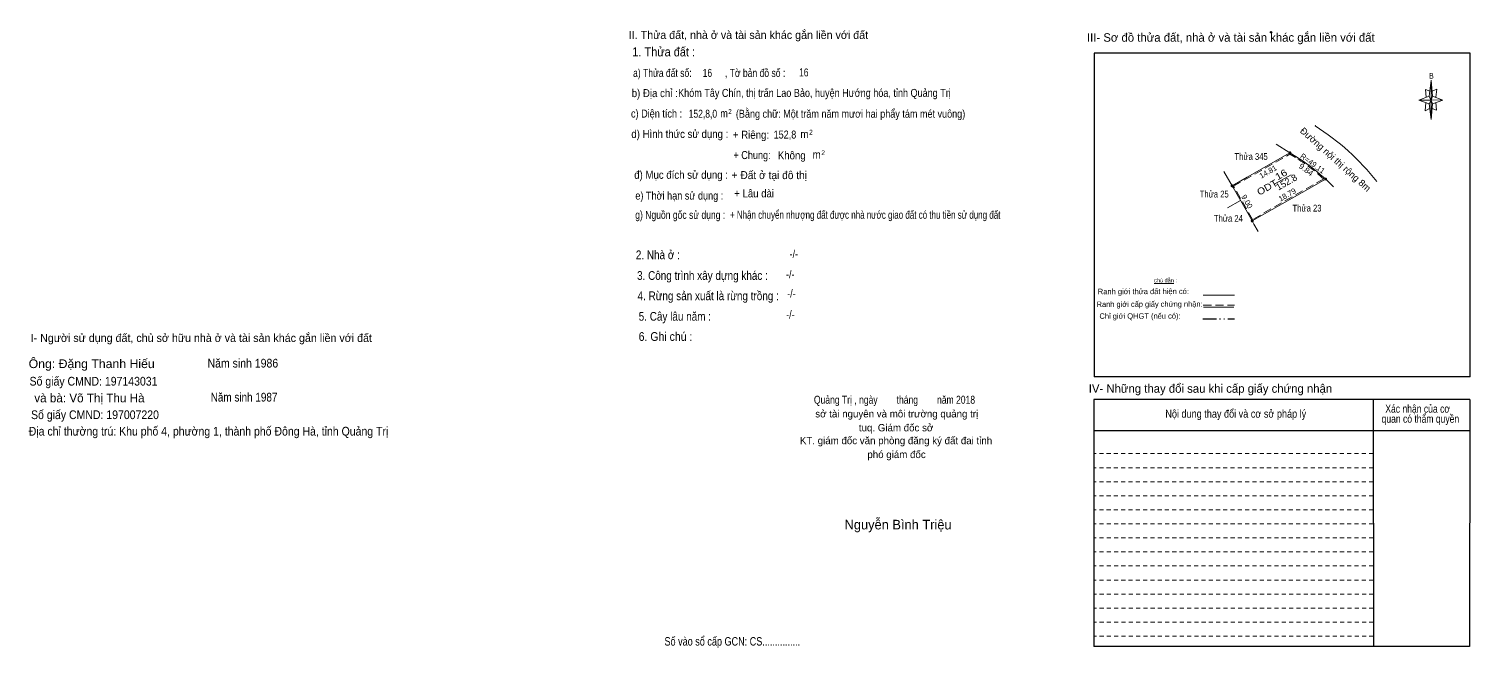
# Model space of a CAD drawing. Header units: metres. Extents: x 536683 to 537261, y 1838315 to 1838460.
# Drawn here: x 536940.6 to 537260.9, y 1838322.6 to 1838460.1 of the extents above; entities that cross this region are included whole.
import ezdxf
from ezdxf.enums import TextEntityAlignment as Align

# ---------------------------------------------------------------- set-up
doc = ezdxf.new("R2010")
doc.units = ezdxf.units.M
doc.header["$LTSCALE"] = 0.6
doc.header["$PDMODE"] = 32
doc.header["$PDSIZE"] = 0.3
for name, pattern in [('DASH_DOUBLE_DOT', [9.2, 5, -1.2, 0.3, -1.2, 0.3, -1.2]), ('MEDIUM_DASHED', [4.5, 3, -1.5]), ('SHORT_DASHED', [2.7, 1.5, -1.2])]:
    doc.linetypes.add(name, pattern=pattern)
for name, color, linetype, lineweight in [('10', 7, 'Continuous', 13), ('2', 7, 'SHORT_DASHED', 13), ('28', 7, 'Continuous', 25), ('55', 7, 'Continuous', 13), ('8', 7, 'Continuous', 13)]:
    doc.layers.add(name, color=color, linetype=linetype, lineweight=lineweight)
doc.layers.add('18', color=7, linetype='Continuous')
doc.layers.add('62', color=7, linetype='Continuous')

msp = doc.modelspace()

# ---------------------------------------------------------------- hatches: boundary and pattern name
at = {"layer": '10'}
for points in [[(537221.09, 1838432.59, 1), (537220.69, 1838432.59, 1)], [(537229, 1838426.74, 1), (537228.6, 1838426.74, 1)], [(537208.22, 1838425.24, 1), (537207.82, 1838425.24, 1)], [(537212.69, 1838417.43, 1), (537212.29, 1838417.43, 1)]]:
    msp.add_hatch(color=256, dxfattribs=at).paths.add_polyline_path(points)
at = {"layer": '8'}
for points in [[(537252.24, 1838448.68), (537252.6, 1838445.16), (537252.24, 1838444.26)], [(537252.24, 1838444.26), (537252.24, 1838439.94), (537251.8, 1838443.46)]]:
    msp.add_hatch(color=256, dxfattribs=at).paths.add_polyline_path(points)

# ---------------------------------------------------------------- linework, layer by layer
at = {"layer": '10'}
for p, q in [((537226.46, 1838438.54), (537226.57, 1838438.72)), ((537226.46, 1838438.54), (537226.57, 1838438.72)), ((537220.89, 1838432.59), (537211.35, 1838427.14)), ((537220.89, 1838432.59), (537217.85, 1838434.49)), ((537222.21, 1838431.76), (537220.89, 1838432.59)), ((537211.35, 1838427.14), (537208.02, 1838425.24)), ((537217.55, 1838425.67), (537221.13, 1838427.71)), ((537225.84, 1838425.05), (537228.8, 1838426.74)), ((537225.84, 1838425.05), (537228.8, 1838426.74)), ((537225.84, 1838425.05), (537228.8, 1838426.74)), ((537225.84, 1838425.05), (537228.8, 1838426.74)), ((537225.84, 1838425.05), (537228.8, 1838426.74)), ((537225.84, 1838425.05), (537228.8, 1838426.74)), ((537207.02, 1838420.35), (537209.88, 1838421.99)), ((537212.49, 1838417.43), (537212.89, 1838416.73)), ((537212.89, 1838416.73), (537213.81, 1838415.11))]:
    msp.add_line(p, q, dxfattribs=at)
at = {"layer": '10', "linetype": 'MEDIUM_DASHED'}
msp.add_line((537222.08, 1838431.55), (537220.89, 1838432.3), dxfattribs=at)
msp.add_lwpolyline([(537228.38, 1838426.79), (537212.58, 1838417.77), (537208.36, 1838425.15), (537220.89, 1838432.3)], dxfattribs=at)
at = {"layer": '10'}
for points in [[(537206.19, 1838428.45), (537208.02, 1838425.24), (537208.24, 1838425.37)], [(537208.02, 1838425.24), (537208.24, 1838424.86), (537210.83, 1838420.33)], [(537210.83, 1838420.33), (537212.49, 1838417.43), (537225.84, 1838425.05)]]:
    msp.add_lwpolyline(points, dxfattribs=at)
at = {"layer": '10', "linetype": 'MEDIUM_DASHED'}
for centre in [(537220.89, 1838432.59), (537228.8, 1838426.74), (537208.02, 1838425.24), (537212.49, 1838417.43)]:
    msp.add_circle(centre, 0.2, dxfattribs=at)
at = {"layer": '10'}
for centre, radius, start, end in [((537197.771, 1838392.7848), 54, 38.19747, 57.91335), ((537197.771, 1838392.7848), 54, 38.19747, 57.91335), ((537197.771, 1838392.7848), 54, 38.19747, 57.91335), ((537197.771, 1838392.7848), 54, 38.19747, 57.91335), ((537197.771, 1838392.7848), 46, 48.3185, 57.91335), ((537197.771, 1838392.7848), 46, 47.57952, 48.3185), ((537197.771, 1838392.7848), 46, 47.57952, 48.3185), ((537197.771, 1838392.7848), 46, 47.57952, 48.3185), ((537197.771, 1838392.7848), 46, 47.57952, 48.3185), ((537202.2304, 1838396.9101), 39.947, 44.7835, 48.30841)]:
    msp.add_arc(centre, radius, start, end, dxfattribs=at)
at = {"layer": '10', "linetype": 'MEDIUM_DASHED'}
msp.add_arc((537197.771, 1838392.7848), 45.75, 48.01299, 57.91335, dxfattribs=at)
at = {"layer": '2'}
for p, q in [((537239.36, 1838362.64), (537177.29, 1838362.64)), ((537239.36, 1838359.52), (537177.29, 1838359.52)), ((537239.36, 1838356.4), (537177.29, 1838356.4)), ((537239.36, 1838353.3), (537177.29, 1838353.3)), ((537239.38, 1838350.16), (537177.29, 1838350.16)), ((537239.38, 1838347.04), (537177.29, 1838347.04)), ((537239.38, 1838343.94), (537177.29, 1838343.94)), ((537239.38, 1838340.82), (537177.29, 1838340.82)), ((537239.38, 1838337.68), (537177.29, 1838337.68)), ((537239.42, 1838334.58), (537177.29, 1838334.58)), ((537239.42, 1838331.44), (537177.29, 1838331.44)), ((537239.42, 1838328.35), (537177.29, 1838328.35)), ((537239.42, 1838325.22), (537177.29, 1838325.22))]:
    msp.add_line(p, q, dxfattribs=at)
at = {"layer": '28'}
for p, q in [((537177.38, 1838454.68), (537177.38, 1838382.83)), ((537260.94, 1838382.83), (537177.38, 1838382.83)), ((537239.36, 1838377.78), (537239.42, 1838322.92)), ((537260.87, 1838377.78), (537260.82, 1838322.92)), ((537260.87, 1838370.8), (537177.29, 1838370.8)), ((537260.82, 1838322.92), (537177.29, 1838322.92))]:
    msp.add_line(p, q, dxfattribs=at)
at = {"layer": '28', "linetype": 'SHORT_DASHED', "lineweight": 13}
msp.add_line((537239.36, 1838365.76), (537177.29, 1838365.76), dxfattribs=at)
at = {"layer": '28'}
for points in [[(537260.94, 1838382.83), (537260.94, 1838454.68), (537177.38, 1838454.68)], [(537260.87, 1838377.78), (537177.29, 1838377.78), (537177.29, 1838322.92)]]:
    msp.add_lwpolyline(points, dxfattribs=at)
msp.add_point((537216.68, 1838459.33), dxfattribs=at)
at = {"layer": '55'}
for p, q in [((537190.74, 1838403.56), (537195.1, 1838403.54)), ((537201.58, 1838400.99), (537208.59, 1838400.99)), ((537201.64, 1838398.32), (537208.38, 1838398.32)), ((537201.64, 1838398.32), (537208.38, 1838398.32))]:
    msp.add_line(p, q, dxfattribs=at)
at = {"layer": '55', "linetype": 'MEDIUM_DASHED'}
msp.add_line((537201.63, 1838398.77), (537208.53, 1838398.77), dxfattribs=at)
at = {"layer": '55', "linetype": 'DASH_DOUBLE_DOT', "lineweight": 25}
msp.add_line((537201.54, 1838395.73), (537208.56, 1838395.73), dxfattribs=at)
at = {"layer": '8'}
for p, q in [((537251.8, 1838445.16), (537252.24, 1838448.68)), ((537252.6, 1838445.16), (537254.86, 1838444.26)), ((537251.8, 1838443.46), (537249.54, 1838444.26)), ((537252.6, 1838443.46), (537252.24, 1838439.94)), ((537253.42, 1838442.02), (537252.52, 1838442.38)), ((537253.32, 1838443.72), (537253.42, 1838442.02))]:
    msp.add_line(p, q, dxfattribs=at)
for points in [[(537252.24, 1838448.68), (537252.6, 1838445.16), (537252.24, 1838444.26)], [(537252.24, 1838444.26), (537249.54, 1838444.26), (537251.8, 1838445.16), (537252.6, 1838443.46), (537254.86, 1838444.26), (537252.24, 1838444.36)], [(537252.24, 1838444.26), (537252.24, 1838439.94), (537251.8, 1838443.46)]]:
    msp.add_lwpolyline(points, close=True, dxfattribs=at)
for points in [[(537252.24, 1838444.26), (537251.8, 1838445.16), (537249.54, 1838444.26)], [(537251.98, 1838446.24), (537250.98, 1838446.6), (537251.16, 1838444.9)], [(537252.52, 1838446.24), (537253.5, 1838446.7), (537253.32, 1838444.9)], [(537251.08, 1838443.72), (537250.9, 1838441.92), (537251.88, 1838442.38)], [(537252.24, 1838444.26), (537252.6, 1838443.46), (537254.86, 1838444.26)]]:
    msp.add_lwpolyline(points, dxfattribs=at)

# ---------------------------------------------------------------- texts
at = {"layer": '10'}
for s, height, rotation, p in [('Đường nội thị rộng 8m', 1.5, 318.299, (537230.5061, 1838430.5382)), ('R=49.11', 1.2, 323.801, (537225.5756, 1838429.7235)), ('14.81', 1.2, 29.73, (537216.3074, 1838427.8337)), ('9.00', 1.2, 299.784, (537210.8225, 1838421.448)), ('18.79', 1.2, 29.718, (537220.5776, 1838422.7418))]:
    msp.add_text(s, height=height, rotation=rotation, dxfattribs=at).set_placement(p, align=Align.CENTER)
at = {"layer": '10', "width": 0.85}
for s, p in [('Thửa 345', (537212.25, 1838431)), ('Thửa 25', (537204.05, 1838422.65)), ('Thửa 23', (537224.67, 1838419.53)), ('Thửa 24', (537207.2, 1838417.27))]:
    msp.add_text(s, height=1.5, dxfattribs=at).set_placement(p, align=Align.CENTER)
at = {"layer": '10', "width": 1.1}
msp.add_text('9.84', height=1.2, rotation=323.514, dxfattribs=at).set_placement((537224.1132, 1838428.3326), align=Align.CENTER)
at = {"layer": '10'}
for s, width, p in [('ODT', 1.15, (537214.08, 1838423.03)), ('16', 1.2, (537218.14, 1838426.43))]:
    msp.add_text(s, height=1.5, rotation=29.732, dxfattribs=dict(at, width=width)).set_placement(p)
msp.add_text('152.8', height=1.5, rotation=29.732, dxfattribs=at).set_placement((537218.31, 1838424.15))
at = {"layer": '18'}
for s, height, p in [('II. Thửa đất, nhà ở và tài sản khác gắn liền với đất', 1.777, (537100.53, 1838457.86)), ('sở tài nguyên và môi trường quảng trị', 1.615, (537133.49, 1838373.8)), ('tuq. Giám đốc sở', 1.615, (537133.345, 1838370.71)), ('KT. giám đốc văn phòng đăng ký đất đai tỉnh', 1.615, (537133.33, 1838367.86)), ('phó giám đốc', 1.615, (537133.445, 1838364.77)), ('Nguyễn Bình Triệu', 2.133, (537133.79, 1838348.93))]:
    msp.add_text(s, height=height, dxfattribs=at).set_placement(p, align=Align.CENTER)
for s, height, width, p in [('1. Thửa đất :', 2.025, 0.9, (537081.695, 1838453.98)), ('a) Thửa đất số:              , Tờ bản đồ số : ', 1.779, 0.8, (537092.065, 1838449.42)), ('16', 1.77, 0.8, (537091.405, 1838449.44)), ('16', 1.77, 0.8, (537112.825, 1838449.54)), ('b) Địa chỉ : ', 1.779, 0.9, (537079.995, 1838444.94)), ('Khóm Tây Chín, thị trấn Lao Bảo, huyện Hướng hóa, tỉnh Quảng Trị', 1.77, 0.85, (537115.2, 1838444.99)), ('c) Diện tích :                                                   ', 1.779, 0.85, (537094.425, 1838440.4)), ('152,8,0', 1.77, 0.8, (537090.405, 1838440.36)), ('2', 1.078, 0.75, (537096.445, 1838441.21)), ('(Bằng chữ: Một trăm năm mươi hai phẩy tám mét vuông)', 1.77, 0.85, (537123.225, 1838440.36)), (' m', 1.779, 0.85, (537094.835, 1838440.44)), ('d) Hình thức sử dụng :', 1.779, 0.9, (537085.275, 1838435.87)), ('+ Riêng: ', 1.779, 0.9, (537101.39, 1838435.69)), ('152,8', 1.77, 0.85, (537108.64, 1838435.74)), (' m', 1.779, 0.9, (537112.67, 1838435.84)), ('2', 1.078, 0.8, (537114.42, 1838436.6)), ('       + Chung:', 1.779, 0.85, (537099.355, 1838431.18)), ('Không', 1.779, 0.9, (537110.155, 1838431.12)), (' m', 1.779, 0.9, (537115.39, 1838431.3)), ('2', 1.078, 0.8, (537117.13, 1838432.06)), ('đ) Mục đích sử dụng :', 1.779, 0.9, (537085.555, 1838426.8)), ('+ Đất ở tại đô thị', 1.78, 0.95, (537105.17, 1838426.73)), ('e) Thời hạn sử dụng :', 1.779, 0.85, (537085.16, 1838422.17)), ('g) Nguồn gốc sử dụng :', 1.779, 0.8, (537085.37, 1838417.9)), ('+ Nhận chuyển nhượng đất được nhà nước giao đất có thu tiền sử dụng đất', 1.77, 0.75, (537126.475, 1838417.92)), ('2. Nhà ở :', 1.941, 0.85, (537080.395, 1838408.94)), ('3. Công trình xây dựng khác :', 1.941, 0.85, (537090.305, 1838404.35)), ('4. Rừng sản xuất là rừng trồng :', 1.941, 0.85, (537091.585, 1838399.84)), ('5. Cây lâu năm :', 1.941, 0.85, (537084.175, 1838395.28)), ('6. Ghi chú :', 1.941, 0.9, (537082.1, 1838390.8)), ('Quảng Trị , ngày        tháng        năm 2018', 1.777, 0.8, (537132.99, 1838376.84)), ('Số vào sổ cấp GCN: CS...............', 1.885, 0.8, (537096.94, 1838323.13))]:
    msp.add_text(s, height=height, dxfattribs=dict(at, width=width)).set_placement(p, align=Align.CENTER)
at = {"layer": '28'}
for s, height, p in [('III- Sơ đồ thửa đất, nhà ở và tài sản khác gắn liền với đất', 1.885, (537207.745, 1838457.24)), ('I- Người sử dụng đất, chủ sở hữu nhà ở và tài sản khác gắn liền với đất', 1.777, (536978.92, 1838390.57)), ('IV- Những thay đổi sau khi cấp giấy chứng nhận', 1.885, (537203.22, 1838379.28)), ('và bà: Võ Thị Thu Hà', 1.94, (536954.055, 1838377.16))]:
    msp.add_text(s, height=height, dxfattribs=at).set_placement(p, align=Align.CENTER)
for s, height, width, p in [('-/-', 1.779, 0.85, (537110.615, 1838409.21)), ('-/-', 1.779, 0.85, (537109.825, 1838404.7)), ('-/-', 1.779, 0.85, (537110.085, 1838400.46)), ('-/-', 1.779, 0.85, (537109.855, 1838395.78)), ('Ông: Đặng Thanh Hiếu', 1.94, 1.05, (536954.555, 1838384.76)), ('Năm sinh 1986', 1.94, 0.9, (536988.155, 1838384.88)), ('Số giấy CMND: 197143031', 1.94, 0.9, (536954.965, 1838380.87)), ('Năm sinh 1987', 1.94, 0.85, (536988.425, 1838377.33)), ('Số giấy CMND: 197007220', 1.94, 0.9, (536955.29, 1838373.43)), ('Nội dung thay đổi và cơ sở pháp lý', 1.779, 0.85, (537208.845, 1838373.74)), (' quan có thẩm quyền', 1.779, 0.8, (537249.61, 1838372.62)), ('Xác nhận của cơ', 1.779, 0.8, (537249.265, 1838374.85)), ('Địa chỉ thường trú: Khu phố 4, phường 1, thành phố Đông Hà, tỉnh Quảng Trị', 1.94, 0.9, (536980.525, 1838369.77))]:
    msp.add_text(s, height=height, dxfattribs=dict(at, width=width)).set_placement(p, align=Align.CENTER)
at = {"layer": '55'}
msp.add_text('chú dẫn :', height=0.8971, rotation=359.976, dxfattribs=at).set_placement((537193.2248, 1838403.7988), align=Align.CENTER)
at = {"layer": '55', "width": 0.9}
for s, height, p in [('Ranh giới thửa đất hiện có:', 1.218, (537188.2987, 1838401.1789)), ('Ranh giới cấp giấy chứng nhận:', 1.206, (537189.6937, 1838398.362)), ('Chỉ giới QHGT (nếu có):', 1.213, (537187.5587, 1838395.7175))]:
    msp.add_text(s, height=height, rotation=0.127, dxfattribs=at).set_placement(p, align=Align.CENTER)
at = {"layer": '62', "width": 0.9}
msp.add_text('+ Lâu dài', height=1.77, dxfattribs=at).set_placement((537101.79, 1838422.67), align=Align.CENTER)
at = {"layer": '8', "width": 0.85}
msp.add_text('B', height=1.24, dxfattribs=at).set_placement((537252.325, 1838449.04), align=Align.CENTER)

doc.saveas('drawing.dxf')
